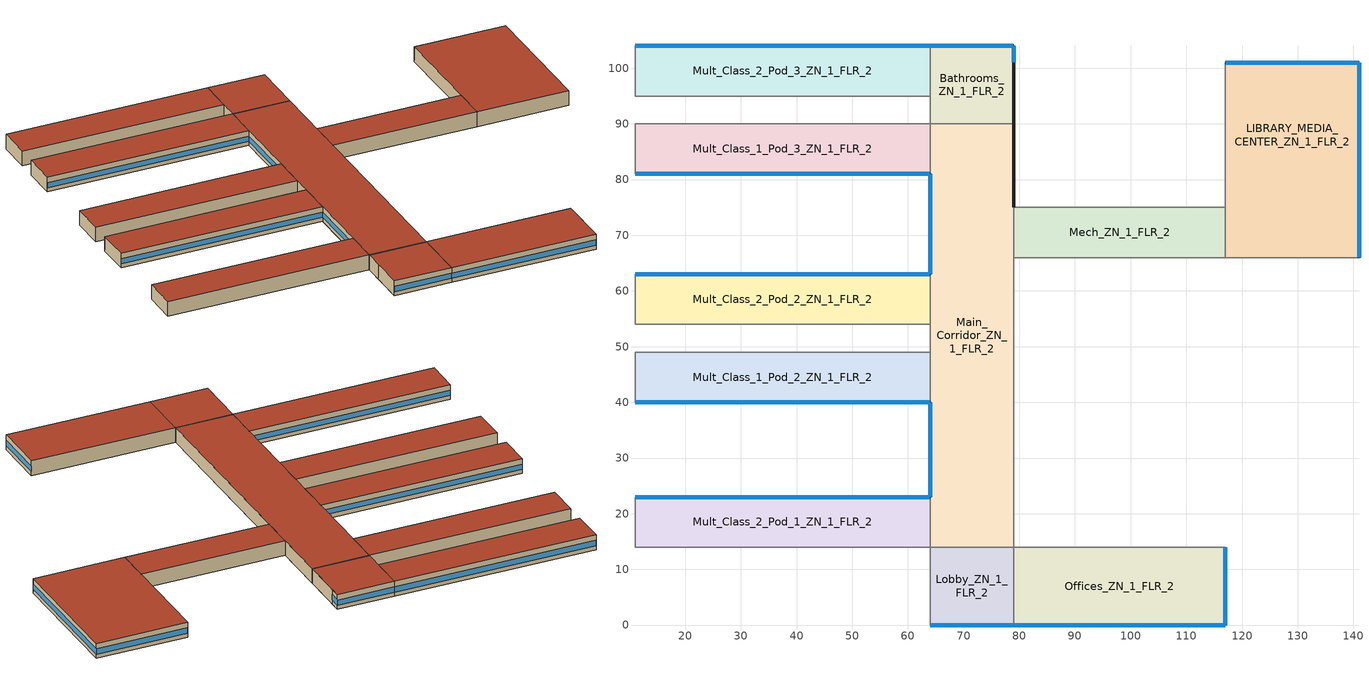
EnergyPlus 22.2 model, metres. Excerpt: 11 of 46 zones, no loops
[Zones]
Bathrooms_ZN_1_FLR_2
 floor to Bathrooms_ZN_1_FLR_1 (INT-FLOOR-TOPSIDE): 64,104 79,104 79,90 64,90 z4
 wall outside (Steel Frame Non-res Ext Wall): 79,90 79,101 79,104 64,104 z4:8
 wall to Main_Corridor_ZN_1_FLR_2 (int-walls): 64,90 79,90 z4:8
 wall to Mult_Class_2_Pod_3_ZN_1_FLR_2 (int-walls): 64,104 64,95 z4:8
 wall to Corridor_Pod_3_ZN_1_FLR_2 (int-walls): 64,95 64,90 z4:8
 window (Window Non-res Fixed): 79,101.05 79,103.95 z5.1:6.55; 78.95,104 64.05,104 z5.1:6.51
 roof outside (IEAD Non-res Roof): 64,90 79,90 79,104 64,104 z8
LIBRARY_MEDIA_CENTER_ZN_1_FLR_2
 floor to Kitchen_ZN_1_FLR_1 (INT-FLOOR-TOPSIDE): 117,75 141,75 141,66 117,66 z4
 floor to Cafeteria_ZN_1_FLR_1 (INT-FLOOR-TOPSIDE): 117,101 141,101 141,75 117,75 z4
 wall outside (Steel Frame Non-res Ext Wall): 141,66 141,101 117,101 z4:8
 wall to Aux_Gym_ZN_1_FLR_1 (int-walls): 117,66 141,66 z4:8
 wall to Mech_ZN_1_FLR_2 (int-walls): 117,75 117,66 z4:8
 wall to Auditorium_ZN_1_FLR_1 (int-walls): 117,101 117,75 z4:8
 window (Window Non-res Fixed): 141,66.05 141,100.95 z5.1:6.52; 140.95,101 117.05,101 z5.1:6.51
 roof outside (IEAD Non-res Roof): 117,66 141,66 141,101 117,101 z8
Lobby_ZN_1_FLR_2
 floor to Lobby_ZN_1_FLR_1 (INT-FLOOR-TOPSIDE): 64,14 79,14 79,0 64,0 z4
 wall outside (Steel Frame Non-res Ext Wall): 64,0 79,0 z4:8
 wall to Offices_ZN_1_FLR_2 (int-walls): 79,0 79,14 z4:8
 wall to Main_Corridor_ZN_1_FLR_2 (int-walls): 79,14 64,14 z4:8
 wall to Corridor_Pod_1_ZN_1_FLR_2 (int-walls): 64,14 64,9 z4:8
 wall to Mult_Class_1_Pod_1_ZN_1_FLR_2 (int-walls): 64,9 64,0 z4:8
 window (Window Non-res Fixed): 64.05,0 78.95,0 z5.1:6.51
 roof outside (IEAD Non-res Roof): 64,0 79,0 79,14 64,14 z8
Main_Corridor_ZN_1_FLR_2
 floor to Main_Corridor_ZN_1_FLR_1 (INT-FLOOR-TOPSIDE): 64,90 79,90 79,14 64,14 z4
 wall outside (Steel Frame Non-res Ext Wall): 64,40 64,23 / 79,75 79,90 / 64,81 64,63 z4:8
 wall to Mult_Class_1_Pod_2_ZN_1_FLR_2 (int-walls): 64,49 64,40 z4:8
 wall to Mult_Class_2_Pod_1_ZN_1_FLR_2 (int-walls): 64,23 64,14 z4:8
 wall to Gym_ZN_1_FLR_1 (int-walls): 79,14 79,66 z4:8
 wall to Mech_ZN_1_FLR_2 (int-walls): 79,66 79,75 z4:8
 wall to Mult_Class_1_Pod_3_ZN_1_FLR_2 (int-walls): 64,90 64,81 z4:8
 wall to Mult_Class_2_Pod_2_ZN_1_FLR_2 (int-walls): 64,63 64,54 z4:8
 wall to Corridor_Pod_2_ZN_1_FLR_2 (int-walls): 64,54 64,49 z4:8
 window (Window Non-res Fixed): 64,39.95 64,23.05 / 64,80.95 64,63.05 z5.1:6.51
 roof outside (IEAD Non-res Roof): 64,14 79,14 79,90 64,90 z8
Mech_ZN_1_FLR_2
 floor to Mech_ZN_1_FLR_1 (INT-FLOOR-TOPSIDE): 79,75 117,75 117,66 79,66 z4
 wall to Gym_ZN_1_FLR_1 (int-walls): 79,66 117,66 z4:8
 wall to Auditorium_ZN_1_FLR_1 (int-walls): 117,75 79,75 z4:8
 roof outside (IEAD Non-res Roof): 79,66 117,66 117,75 79,75 z8
Mult_Class_1_Pod_2_ZN_1_FLR_2
 floor to Mult_Class_1_Pod_2_ZN_1_FLR_1 (INT-FLOOR-TOPSIDE): 11,49 64,49 64,40 11,40 z4
 wall outside (Steel Frame Non-res Ext Wall): 11,40 64,40 z4:8
 wall to Corridor_Pod_2_ZN_1_FLR_2 (int-walls): 64,49 11,49 z4:8
 wall to Corner_Class_1_Pod_2_ZN_1_FLR_2 (int-walls): 11,49 11,40 z4:8
 window (Window Non-res Fixed): 11.05,40 63.95,40 z5.1:6.5
 roof outside (IEAD Non-res Roof): 11,40 64,40 64,49 11,49 z8
Mult_Class_1_Pod_3_ZN_1_FLR_2
 floor to Mult_Class_1_Pod_3_ZN_1_FLR_1 (INT-FLOOR-TOPSIDE): 11,90 64,90 64,81 11,81 z4
 wall outside (Steel Frame Non-res Ext Wall): 11,81 64,81 z4:8
 wall to Corridor_Pod_3_ZN_1_FLR_2 (int-walls): 64,90 11,90 z4:8
 wall to Corner_Class_1_Pod_3_ZN_1_FLR_2 (int-walls): 11,90 11,81 z4:8
 window (Window Non-res Fixed): 11.05,81 63.95,81 z5.1:6.5
 roof outside (IEAD Non-res Roof): 11,81 64,81 64,90 11,90 z8
Mult_Class_2_Pod_1_ZN_1_FLR_2
 floor to Mult_Class_2_Pod_1_ZN_1_FLR_1 (INT-FLOOR-TOPSIDE): 11,23 64,23 64,14 11,14 z4
 wall outside (Steel Frame Non-res Ext Wall): 64,23 11,23 z4:8
 wall to Corridor_Pod_1_ZN_1_FLR_2 (int-walls): 11,14 64,14 z4:8
 wall to Corner_Class_2_Pod_1_ZN_1_FLR_2 (int-walls): 11,23 11,14 z4:8
 window (Window Non-res Fixed): 63.95,23 11.05,23 z5.1:6.5
 roof outside (IEAD Non-res Roof): 11,14 64,14 64,23 11,23 z8
Mult_Class_2_Pod_2_ZN_1_FLR_2
 floor to Mult_Class_2_Pod_2_ZN_1_FLR_1 (INT-FLOOR-TOPSIDE): 11,63 64,63 64,54 11,54 z4
 wall outside (Steel Frame Non-res Ext Wall): 64,63 11,63 z4:8
 wall to Corridor_Pod_2_ZN_1_FLR_2 (int-walls): 11,54 64,54 z4:8
 wall to Corner_Class_2_Pod_2_ZN_1_FLR_2 (int-walls): 11,63 11,54 z4:8
 window (Window Non-res Fixed): 63.95,63 11.05,63 z5.1:6.5
 roof outside (IEAD Non-res Roof): 11,54 64,54 64,63 11,63 z8
Mult_Class_2_Pod_3_ZN_1_FLR_2
 floor to Mult_Class_2_Pod_3_ZN_1_FLR_1 (INT-FLOOR-TOPSIDE): 11,104 64,104 64,95 11,95 z4
 wall outside (Steel Frame Non-res Ext Wall): 64,104 11,104 z4:8
 wall to Corridor_Pod_3_ZN_1_FLR_2 (int-walls): 11,95 64,95 z4:8
 wall to Corner_Class_2_Pod_3_ZN_1_FLR_2 (int-walls): 11,104 11,95 z4:8
 window (Window Non-res Fixed): 63.95,104 11.05,104 z5.1:6.5
 roof outside (IEAD Non-res Roof): 11,95 64,95 64,104 11,104 z8
Offices_ZN_1_FLR_2
 floor to Offices_ZN_1_FLR_1 (INT-FLOOR-TOPSIDE): 79,14 117,14 117,0 79,0 z4
 wall outside (Steel Frame Non-res Ext Wall): 79,0 117,0 117,14 z4:8
 wall to Gym_ZN_1_FLR_1 (int-walls): 117,14 79,14 z4:8
 window (Window Non-res Fixed): 79.05,0 116.95,0 z5.1:6.5; 117,0.05 117,13.95 z5.1:6.51
 roof outside (IEAD Non-res Roof): 79,0 117,0 117,14 79,14 z8
[Building]
Ref Bldg Secondary School New2004_v1.3_5.0: North Axis {deg}=0; Terrain=City; Loads Convergence Tolerance Value {W}=0.04; Temperature Convergence Tolerance Value {deltaC}=0.2; Solar Distribution=FullInteriorAndExterior; Maximum Number of Warmup Days=25; Minimum Number of Warmup Days=6
[Site:Location]
USA NV-LAS VEGAS: Latitude {deg}=36.07; Longitude {deg}=-115.17; Time Zone {hr}=-8; Elevation {m}=664
[SizingPeriod:DesignDay] Day of Month=21; Humidity Condition Type=Wetbulb; Barometric Pressure {Pa}=93598; Rain Indicator=No; Snow Indicator=No; Daylight Saving Time Indicator=No; Solar Model Indicator=ASHRAEClearSky
Name | Month | Day Type | Maximum Dry-Bulb Temperature {C} | Daily Dry-Bulb Temperature Range {deltaC} | Wetbulb or DewPoint at Maximum Dry-Bulb {C} | Wind Speed {m/s} | Wind Direction {deg} | Sky Clearness
LAS_VEGAS Ann Htg 99.6% Condns DB | 1 | WinterDesignDay | -1.7 | 0 | -1.7 | 3.1 | 240 | 0
LAS_VEGAS Ann Clg .4% Condns WB=>MDB | 7 | SummerDesignDay | 34.7 | 13.6 | 21.9 | 5.3 | 230 | 1
[Site:WaterMainsTemperature]
Calculation Method=CORRELATION; Annual Average Outdoor Air Temperature {C}=19.48; Maximum Difference In Monthly Average Outdoor Air Temperatures {deltaC}=25.6
[Site:GroundTemperature:BuildingSurface]
18.89, 18.889, 18.895, 20.344, 20.899, 20.929, 20.753, 20.826, 21.013, 20.868, 19.246, 18.923
[Construction]
Steel Frame Non-res Ext Wall: Wood Siding, Steel Frame NonRes Wall Insulation, 1/2IN Gypsum
IEAD Non-res Roof: Roof Membrane, IEAD NonRes Roof Insulation, Metal Decking
int-walls: 1/2IN Gypsum, 1/2IN Gypsum
INT-FLOOR-TOPSIDE: MAT-CC05 4 HW CONCRETE, CP02 CARPET PAD
Window Non-res Fixed: NonRes Fixed Assembly Window
InteriorFurnishings: Std Wood 6inch
[Material] Thermal Absorptance=0.9
Name | Roughness | Thickness {m} | Conductivity {W/m-K} | Density {kg/m3} | Specific Heat {J/kg-K} | Solar Absorptance | Visible Absorptance
Steel Frame NonRes Wall Insulation | MediumRough | 0.0539159 | 0.049 | 265 | 836.8 | 0.7 | 0.7
IEAD NonRes Roof Insulation | MediumRough | 0.124663 | 0.049 | 265 | 836.8 | 0.7 | 0.7
Std Wood 6inch | MediumSmooth | 0.15 | 0.12 | 540 | 1210 | 0.7 | 0.7
Wood Siding | MediumSmooth | 0.01 | 0.11 | 544.62 | 1210 | 0.78 | 0.78
1/2IN Gypsum | Smooth | 0.0127 | 0.16 | 784.9 | 830 | 0.92 | 0.92
Roof Membrane | VeryRough | 0.0095 | 0.16 | 1121.29 | 1460 | 0.7 | 0.7
Metal Decking | MediumSmooth | 0.0015 | 45.006 | 7680 | 418.4 | 0.7 | 0.3
MAT-CC05 4 HW CONCRETE | Rough | 0.1016 | 1.311 | 2240 | 836.8 | 0.7 | 0.7
[WindowMaterial:SimpleGlazingSystem]
NonRes Fixed Assembly Window: U-Factor {W/m2-K}=3.23646; Solar Heat Gain Coefficient=0.25
[Material:NoMass]
CP02 CARPET PAD: Roughness=VeryRough; Thermal Resistance {m2-K/W}=0.2165; Thermal Absorptance=0.9; Solar Absorptance=0.7; Visible Absorptance=0.8
[Zone] Type=1; Multiplier=1; Floor Area {m2}=autocalculate; Part of Total Floor Area=Yes
Bathrooms_ZN_1_FLR_2; LIBRARY_MEDIA_CENTER_ZN_1_FLR_2; Lobby_ZN_1_FLR_2; Main_Corridor_ZN_1_FLR_2; Mech_ZN_1_FLR_2; Mult_Class_1_Pod_2_ZN_1_FLR_2; Mult_Class_1_Pod_3_ZN_1_FLR_2; Mult_Class_2_Pod_1_ZN_1_FLR_2; Mult_Class_2_Pod_2_ZN_1_FLR_2; Mult_Class_2_Pod_3_ZN_1_FLR_2; Offices_ZN_1_FLR_2
[People] Number of People Calculation Method=Area/Person; Fraction Radiant=0.3; Sensible Heat Fraction=AUTOCALCULATE; Activity Level Schedule=ACTIVITY_SCH; Enable ASHRAE 55 Comfort Warnings=No; Mean Radiant Temperature Calculation Type=ZoneAveraged; Work Efficiency Schedule=WORK_EFF_SCH; Clothing Insulation Calculation Method=ClothingInsulationSchedule; Clothing Insulation Schedule=CLOTHING_SCH; Air Velocity Schedule=AIR_VELO_SCH; Thermal Comfort Model 1 Type=FANGER
Name | Zone or ZoneList or Space or SpaceList | Number of People Schedule | Floor Area per Person {m2/person}
Bathrooms_ZN_1_FLR_2 People | Bathrooms_ZN_1_FLR_2 | BLDG_OCC_SCH | 10
LIBRARY_MEDIA_CENTER_ZN_1_FLR_2 People | LIBRARY_MEDIA_CENTER_ZN_1_FLR_2 | BLDG_OCC_SCH | 4.35
Mech_ZN_1_FLR_2 People | Mech_ZN_1_FLR_2 | BLDG_OCC_SCH | 100
Mult_Class_1_Pod_2_ZN_1_FLR_2 People | Mult_Class_1_Pod_2_ZN_1_FLR_2 | BLDG_OCC_SCH | 4
Mult_Class_1_Pod_3_ZN_1_FLR_2 People | Mult_Class_1_Pod_3_ZN_1_FLR_2 | BLDG_OCC_SCH_Extend | 4
Mult_Class_2_Pod_1_ZN_1_FLR_2 People | Mult_Class_2_Pod_1_ZN_1_FLR_2 | BLDG_OCC_SCH | 4
Mult_Class_2_Pod_2_ZN_1_FLR_2 People | Mult_Class_2_Pod_2_ZN_1_FLR_2 | BLDG_OCC_SCH | 4
Mult_Class_2_Pod_3_ZN_1_FLR_2 People | Mult_Class_2_Pod_3_ZN_1_FLR_2 | BLDG_OCC_SCH_Extend | 4
Offices_ZN_1_FLR_2 People | Offices_ZN_1_FLR_2 | BLDG_OCC_SCH_Offices | 20
[Lights] Schedule=BLDG_LIGHT_SCH; Design Level Calculation Method=Watts/Area; Return Air Fraction=0; Fraction Radiant=0.37; Fraction Visible=0.2; Fraction Replaceable=1; Return Air Fraction Calculated from Plenum Temperature=No
Name | Zone or ZoneList or Space or SpaceList | Watts per Zone Floor Area {W/m2}
Bathrooms_ZN_1_FLR_2_Lights | Bathrooms_ZN_1_FLR_2 | 9.68
LIBRARY_MEDIA_CENTER_ZN_1_FLR_2_Lights | LIBRARY_MEDIA_CENTER_ZN_1_FLR_2 | 13.99
Lobby_ZN_1_FLR_2_Lights | Lobby_ZN_1_FLR_2 | 13.99
Main_Corridor_ZN_1_FLR_2_Lights | Main_Corridor_ZN_1_FLR_2 | 5.38
Mech_ZN_1_FLR_2_Lights | Mech_ZN_1_FLR_2 | 16.14
Mult_Class_1_Pod_2_ZN_1_FLR_2_Lights | Mult_Class_1_Pod_2_ZN_1_FLR_2 | 15.06
Mult_Class_1_Pod_3_ZN_1_FLR_2_Lights | Mult_Class_1_Pod_3_ZN_1_FLR_2 | 15.06
Mult_Class_2_Pod_1_ZN_1_FLR_2_Lights | Mult_Class_2_Pod_1_ZN_1_FLR_2 | 15.06
Mult_Class_2_Pod_2_ZN_1_FLR_2_Lights | Mult_Class_2_Pod_2_ZN_1_FLR_2 | 15.06
Mult_Class_2_Pod_3_ZN_1_FLR_2_Lights | Mult_Class_2_Pod_3_ZN_1_FLR_2 | 15.06
Offices_ZN_1_FLR_2_Lights | Offices_ZN_1_FLR_2 | 11.84
[ElectricEquipment] Schedule=BLDG_EQUIP_SCH; Design Level Calculation Method=Watts/Area; Fraction Latent=0; Fraction Radiant=0.5; Fraction Lost=0
Name | Zone or ZoneList or Space or SpaceList | Watts per Zone Floor Area {W/m2}
Bathrooms_ZN_1_FLR_2_PlugMisc_Equip | Bathrooms_ZN_1_FLR_2 | 4
LIBRARY_MEDIA_CENTER_ZN_1_FLR_2_PlugMisc_Equip | LIBRARY_MEDIA_CENTER_ZN_1_FLR_2 | 10
Lobby_ZN_1_FLR_2_PlugMisc_Equip | Lobby_ZN_1_FLR_2 | 4
Main_Corridor_ZN_1_FLR_2_PlugMisc_Equip | Main_Corridor_ZN_1_FLR_2 | 4
Mech_ZN_1_FLR_2_PlugMisc_Equip | Mech_ZN_1_FLR_2 | 4
Mult_Class_1_Pod_2_ZN_1_FLR_2_PlugMisc_Equip | Mult_Class_1_Pod_2_ZN_1_FLR_2 | 10
Mult_Class_1_Pod_3_ZN_1_FLR_2_PlugMisc_Equip | Mult_Class_1_Pod_3_ZN_1_FLR_2 | 10
Mult_Class_2_Pod_1_ZN_1_FLR_2_PlugMisc_Equip | Mult_Class_2_Pod_1_ZN_1_FLR_2 | 10
Mult_Class_2_Pod_2_ZN_1_FLR_2_PlugMisc_Equip | Mult_Class_2_Pod_2_ZN_1_FLR_2 | 10
Mult_Class_2_Pod_3_ZN_1_FLR_2_PlugMisc_Equip | Mult_Class_2_Pod_3_ZN_1_FLR_2 | 10
Offices_ZN_1_FLR_2_PlugMisc_Equip | Offices_ZN_1_FLR_2 | 10.8
[Exterior:Lights]
Exterior Facade Lighting: Schedule=ALWAYS_ON; Design Level {W}=17927; Control Option=AstronomicalClock
[ZoneInfiltration:DesignFlowRate] Schedule=INFIL_SCH; Design Flow Rate Calculation Method=Flow/ExteriorWallArea; Flow Rate per Exterior Surface Area {m3/s-m2}=0.000302; Constant Term Coefficient=1; Temperature Term Coefficient=0; Velocity Term Coefficient=0; Velocity Squared Term Coefficient=0
Name | Zone or ZoneList or Space or SpaceList
Bathrooms_ZN_1_FLR_2_Infiltration | Bathrooms_ZN_1_FLR_2
LIBRARY_MEDIA_CENTER_ZN_1_FLR_2_Infiltration | LIBRARY_MEDIA_CENTER_ZN_1_FLR_2
Lobby_ZN_1_FLR_2_Infiltration | Lobby_ZN_1_FLR_2
Main_Corridor_ZN_1_FLR_2_Infiltration | Main_Corridor_ZN_1_FLR_2
Mult_Class_1_Pod_2_ZN_1_FLR_2_Infiltration | Mult_Class_1_Pod_2_ZN_1_FLR_2
Mult_Class_1_Pod_3_ZN_1_FLR_2_Infiltration | Mult_Class_1_Pod_3_ZN_1_FLR_2
Mult_Class_2_Pod_1_ZN_1_FLR_2_Infiltration | Mult_Class_2_Pod_1_ZN_1_FLR_2
Mult_Class_2_Pod_2_ZN_1_FLR_2_Infiltration | Mult_Class_2_Pod_2_ZN_1_FLR_2
Mult_Class_2_Pod_3_ZN_1_FLR_2_Infiltration | Mult_Class_2_Pod_3_ZN_1_FLR_2
Offices_ZN_1_FLR_2_Infiltration | Offices_ZN_1_FLR_2
[InternalMass] Construction=InteriorFurnishings
Name | Zone or ZoneList | Surface Area {m2}
Bathrooms_ZN_1_FLR_2 Internal Mass | Bathrooms_ZN_1_FLR_2 | 420
LIBRARY_MEDIA_CENTER_ZN_1_FLR_2 Internal Mass | LIBRARY_MEDIA_CENTER_ZN_1_FLR_2 | 1680
Lobby_ZN_1_FLR_2 Internal Mass | Lobby_ZN_1_FLR_2 | 420
Main_Corridor_ZN_1_FLR_2 Internal Mass | Main_Corridor_ZN_1_FLR_2 | 2280
Mech_ZN_1_FLR_2 Internal Mass | Mech_ZN_1_FLR_2 | 684
Mult_Class_1_Pod_2_ZN_1_FLR_2 Internal Mass | Mult_Class_1_Pod_2_ZN_1_FLR_2 | 954
Mult_Class_1_Pod_3_ZN_1_FLR_2 Internal Mass | Mult_Class_1_Pod_3_ZN_1_FLR_2 | 954
Mult_Class_2_Pod_1_ZN_1_FLR_2 Internal Mass | Mult_Class_2_Pod_1_ZN_1_FLR_2 | 954
Mult_Class_2_Pod_2_ZN_1_FLR_2 Internal Mass | Mult_Class_2_Pod_2_ZN_1_FLR_2 | 954
Mult_Class_2_Pod_3_ZN_1_FLR_2 Internal Mass | Mult_Class_2_Pod_3_ZN_1_FLR_2 | 954
Offices_ZN_1_FLR_2 Internal Mass | Offices_ZN_1_FLR_2 | 1064
[Schedule:Compact]
ALWAYS_ON: Through: 12/31, For: AllDays, Until: 24:00, 1
BLDG_EQUIP_SCH: Through: 6/30, For: Weekdays SummerDesignDay, Until: 08:00, 0.35, Until: 17:00, 0.95, Until: 24:00, 0.35, For: AllOtherDays, Until: 24:00, 0.35, Through: 9/1, For: Weekdays SummerDesignDay, Until: 08:00, 0.25, Until: 17:00, 0.5, Until: 24:00, 0.25, For: AllOtherDays, Until: 24:00, 0.25, Through: 12/31, For: Weekdays SummerDesignDay, Until: 08:00, 0.35, Until: 17:00, 0.95, Until: 24:00, 0.35, For: AllOtherDays, Until: 24:00, 0.35
BLDG_LIGHT_SCH: Through: 6/30, For: Weekdays SummerDesignDay, Until: 07:00, 0.1773, Until: 21:00, 0.9, Until: 24:00, 0.1773, For: AllOtherDays, Until: 24:00, 0.1773, Through: 9/1, For: Weekdays SummerDesignDay, Until: 08:00, 0.1773, Until: 20:00, 0.5, Until: 24:00, 0.1773, For: AllOtherDays, Until: 24:00, 0.1773, Through: 12/31, For: Weekdays SummerDesignDay, Until: 07:00, 0.1773, Until: 21:00, 0.9, Until: 24:00, 0.1773, For: AllOtherDays, Until: 24:00, 0.1773
BLDG_OCC_SCH: Through: 6/30, For: Weekdays SummerDesignDay, Until: 08:00, 0, Until: 16:00, 0.7, Until: 21:00, 0.15, Until: 24:00, 0, For: AllOtherDays, Until: 24:00, 0, Through: 9/1, For: Weekdays SummerDesignDay, Until: 08:00, 0, Until: 21:00, 0.15, Until: 24:00, 0, For: AllOtherDays, Until: 24:00, 0, Through: 12/31, For: Weekdays SummerDesignDay, Until: 08:00, 0, Until: 16:00, 0.7, Until: 21:00, 0.15, Until: 24:00, 0, For: AllOtherDays, Until: 24:00, 0
BLDG_OCC_SCH_Extend: Through: 6/30, For: Weekdays SummerDesignDay, Until: 08:00, 0, Until: 16:00, 0.7, Until: 21:00, 0.7, Until: 24:00, 0, For: AllOtherDays, Until: 24:00, 0, Through: 9/1, For: Weekdays SummerDesignDay, Until: 08:00, 0, Until: 17:00, 0.5, Until: 21:00, 0.5, Until: 24:00, 0, For: AllOtherDays, Until: 24:00, 0, Through: 12/31, For: Weekdays SummerDesignDay, Until: 08:00, 0, Until: 17:00, 0.7, Until: 21:00, 0.7, Until: 24:00, 0, For: AllOtherDays, Until: 24:00, 0
BLDG_OCC_SCH_Offices: Through: 6/30, For: Weekdays SummerDesignDay, Until: 08:00, 0, Until: 17:00, 0.95, Until: 21:00, 0.15, Until: 24:00, 0, For: AllOtherDays, Until: 24:00, 0, Through: 9/1, For: Weekdays SummerDesignDay, Until: 08:00, 0, Until: 17:00, 0.5, Until: 24:00, 0, For: AllOtherDays, Until: 24:00, 0, Through: 12/31, For: Weekdays SummerDesignDay, Until: 08:00, 0, Until: 17:00, 0.95, Until: 21:00, 0.15, Until: 24:00, 0, For: AllOtherDays, Until: 24:00, 0
INFIL_SCH: Through: 12/31, For: AllDays, Until: 07:00, 1, Until: 21:00, 0.5, Until: 24:00, 1
ACTIVITY_SCH: Through: 12/31, For: AllDays, Until: 24:00, 120
AIR_VELO_SCH: Through: 12/31, For: AllDays, Until: 24:00, 0.2
CLOTHING_SCH: Through: 04/30, For: AllDays, Until: 24:00, 1.1, Through: 09/30, For: AllDays, Until: 24:00, 0.6, Through: 12/31, For: AllDays, Until: 24:00, 1.1
WORK_EFF_SCH: Through: 12/31, For: AllDays, Until: 24:00, 0
